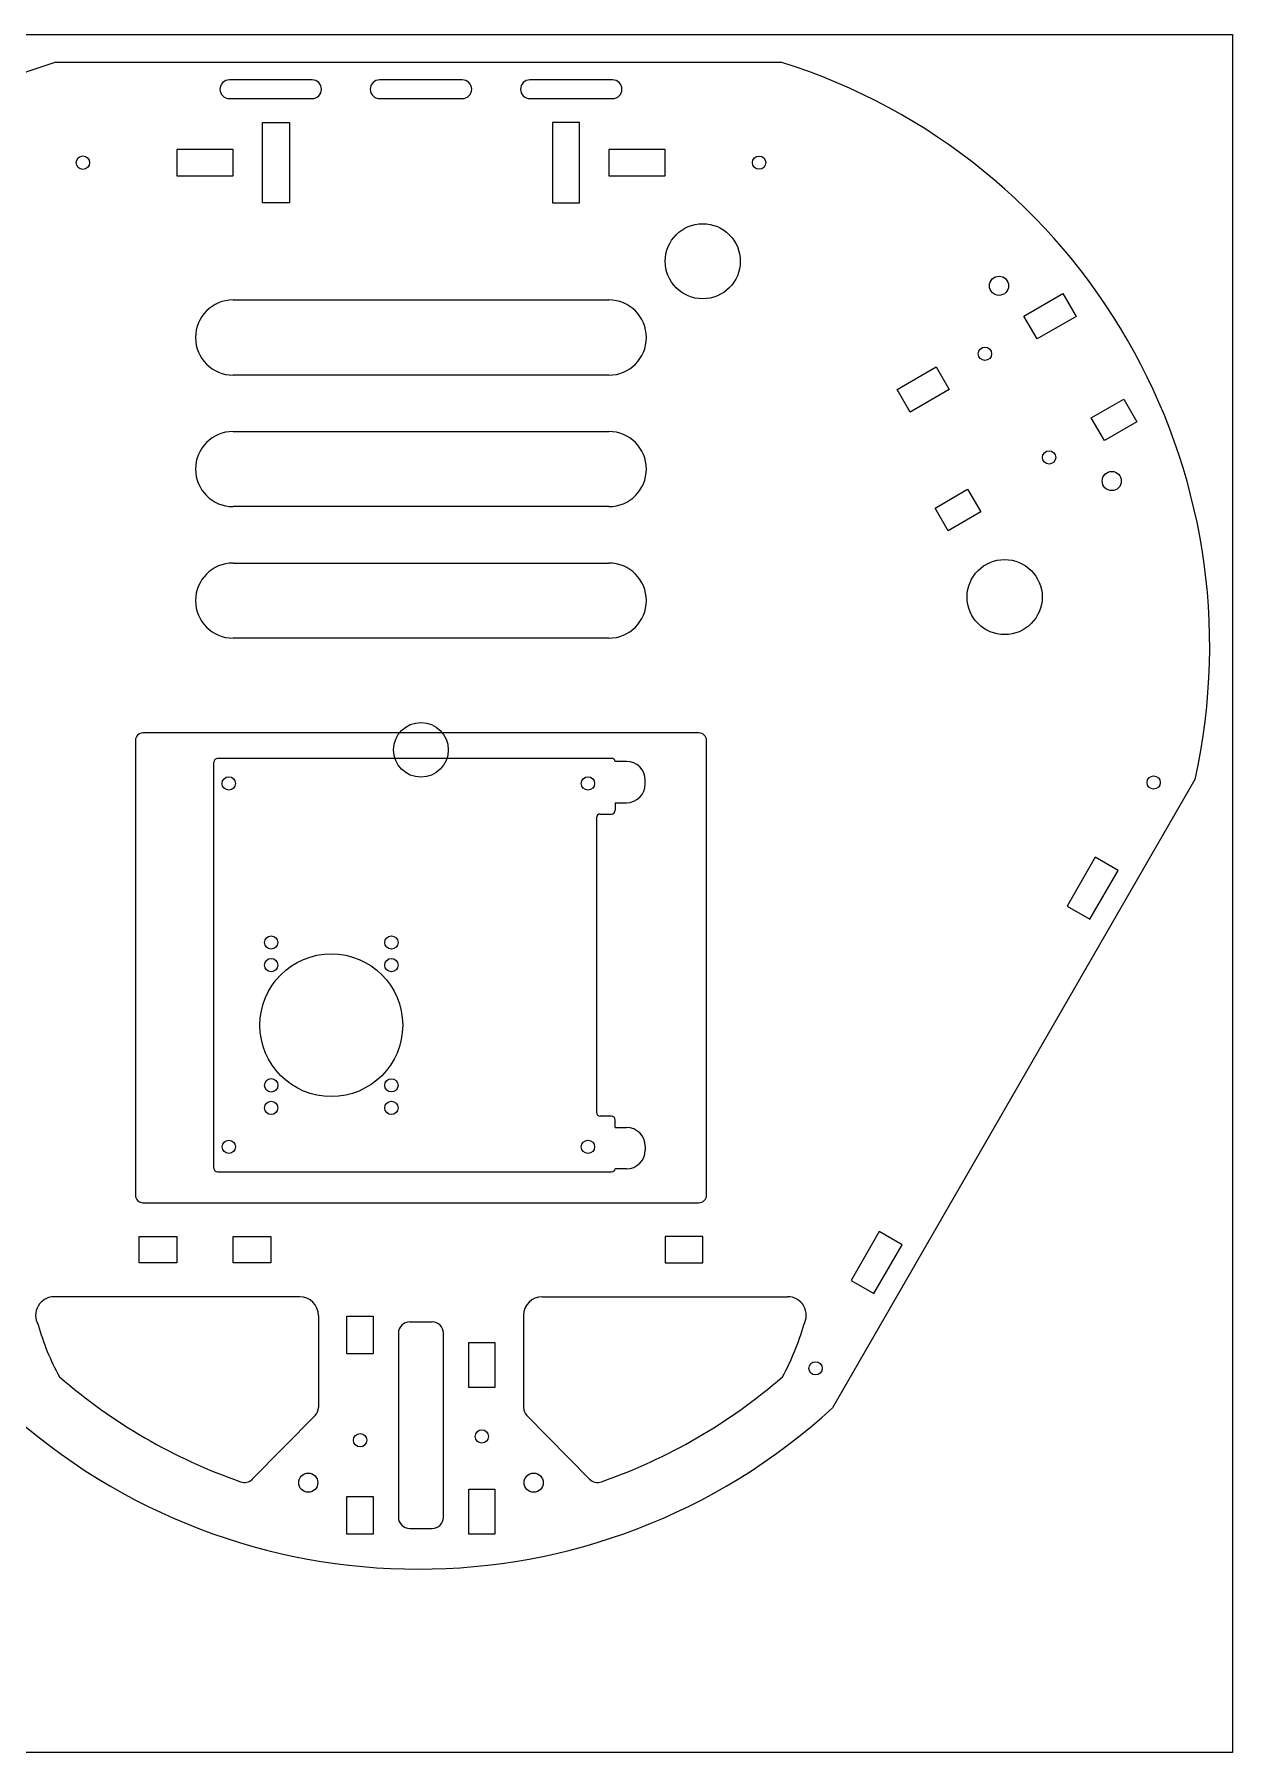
# Model space of a CAD drawing. Header units: inches. Extents: x 87 to 900, y 610 to 1067.
# Drawn here: x 580.7 to 899.7, y 610.1 to 1067.3 of the extents above; entities that cross this region are included whole.
import ezdxf

# ---------------------------------------------------------------- set-up
doc = ezdxf.new("R2010")
doc.units = ezdxf.units.IN
doc.header["$MEASUREMENT"] = 0
doc.linetypes.add('Continuous2', pattern=[0])
doc.layers.add('68351 TABLE', color=1, linetype='Continuous')

msp = doc.modelspace()

# ---------------------------------------------------------------- linework, layer by layer
at = {"color": 5, "linetype": 'Continuous2', "lineweight": -3, "true_color": 0x0000ff}
for p, q in [((633.66, 996.59), (733.66, 996.59)), ((733.66, 976.59), (633.66, 976.59)), ((633.66, 961.59), (733.66, 961.59)), ((733.66, 941.59), (633.66, 941.59)), ((633.66, 926.59), (733.66, 926.59)), ((733.66, 906.59), (633.66, 906.59)), ((651.37, 731.38), (586.09, 731.38)), ((715.95, 731.38), (781.22, 731.38)), ((656.37, 726.38), (656.37, 701.85)), ((680.66, 724.68), (686.66, 724.68)), ((710.95, 726.38), (710.95, 701.85)), ((677.66, 721.68), (677.66, 672.68)), ((689.66, 672.68), (689.66, 721.68)), ((655.5, 699.73), (638.77, 682.84)), ((711.82, 699.73), (728.55, 682.84)), ((680.66, 669.68), (686.66, 669.68))]:
    msp.add_line(p, q, dxfattribs=at)
for centre, radius, start, end in [((633.66, 986.59), 10, 90, 180), ((733.66, 986.59), 10, 360, 90), ((633.66, 986.59), 10, 180, 270), ((733.66, 986.59), 10, 270, 360), ((633.66, 951.59), 10, 90, 180), ((733.66, 951.59), 10, 360, 90), ((633.66, 951.59), 10, 180, 270), ((733.66, 951.59), 10, 270, 360), ((633.66, 916.59), 10, 90, 180), ((733.66, 916.59), 10, 360, 90), ((633.66, 916.59), 10, 180, 270), ((733.66, 916.59), 10, 270, 360), ((586.09, 726.38), 5, 90, 210), ((651.37, 726.38), 5, 360, 90), ((715.95, 726.38), 5, 90, 180), ((781.22, 726.38), 5, 330, 90), ((646.04, 742.05), 66.8, 195.7847, 208.6133), ((680.66, 721.68), 3, 90, 180), ((686.66, 721.68), 3, 0, 90), ((721.27, 742.05), 66.8, 331.3867, 344.2153), ((684.36, 821.88), 148, 229.0719, 250.7844), ((682.96, 821.88), 148, 289.2156, 310.9281), ((653.37, 701.85), 3, 315.2715, 0), ((713.95, 701.85), 3, 180, 224.7285), ((636.64, 684.95), 3, 250.7844, 315.2715), ((730.68, 684.95), 3, 224.7285, 289.2156), ((680.66, 672.68), 3, 180, 270), ((686.66, 672.68), 3, 270, 0)]:
    msp.add_arc(centre, radius, start, end, dxfattribs=at)
at = {"layer": '68351 TABLE', "color": 2, "linetype": 'Continuous2', "lineweight": -3, "true_color": 0xffff00}
for p, q in [((86.91, 1067.26), (899.71, 1067.26)), ((899.71, 1067.26), (899.71, 610.06)), ((899.71, 610.06), (86.91, 610.06))]:
    msp.add_line(p, q, dxfattribs=at)
at = {"layer": '68351 TABLE', "color": 1, "linetype": 'Continuous2', "lineweight": -3, "true_color": 0xff0000}
for p, q in [((586.45, 1059.88), (779.47, 1059.88)), ((628.51, 765.6), (628.51, 873.6)), ((734.37, 874.6), (629.51, 874.6)), ((738.35, 873.8), (735.35, 873.8)), ((743.35, 867.8), (743.35, 868.8)), ((889.69, 868.95), (793.19, 701.8)), ((731.35, 859.8), (734.35, 859.8)), ((735.35, 862.8), (738.35, 862.8)), ((735.35, 862.8), (735.35, 860.8)), ((730.35, 858.8), (730.35, 780.4)), ((734.35, 779.4), (731.35, 779.4)), ((735.35, 776.4), (735.35, 778.4)), ((735.35, 776.4), (738.35, 776.4)), ((743.35, 771.4), (743.35, 770.4)), ((629.51, 764.6), (734.37, 764.6)), ((738.35, 765.4), (735.35, 765.4))]:
    msp.add_line(p, q, dxfattribs=at)
at = {"layer": '68351 TABLE', "color": 5, "linetype": 'Continuous2', "lineweight": -3, "true_color": 0x0000ff}
for p, q in [((654.66, 1055.15), (632.66, 1055.15)), ((694.66, 1055.15), (672.66, 1055.15)), ((734.66, 1055.15), (712.66, 1055.15)), ((632.66, 1050.15), (654.66, 1050.15)), ((672.66, 1050.15), (694.66, 1050.15)), ((712.66, 1050.15), (734.66, 1050.15)), ((641.46, 1022.42), (641.46, 1043.82)), ((641.46, 1043.82), (648.66, 1043.82)), ((648.66, 1043.82), (648.66, 1022.42)), ((725.86, 1043.82), (718.66, 1043.82)), ((718.66, 1043.82), (718.66, 1022.42)), ((725.86, 1022.42), (725.86, 1043.82)), ((618.66, 1036.62), (618.66, 1029.62)), ((633.66, 1036.62), (618.66, 1036.62)), ((633.66, 1029.62), (633.66, 1036.62)), ((748.66, 1036.62), (733.66, 1036.62)), ((733.66, 1036.62), (733.66, 1029.62)), ((748.66, 1029.62), (748.66, 1036.62)), ((618.66, 1029.62), (633.66, 1029.62)), ((733.66, 1029.62), (748.66, 1029.62)), ((648.66, 1022.42), (641.46, 1022.42)), ((718.66, 1022.42), (725.86, 1022.42)), ((844.16, 992.29), (854.55, 998.29)), ((854.55, 998.29), (858.05, 992.22)), ((847.66, 986.22), (844.16, 992.29)), ((858.05, 992.22), (847.66, 986.22)), ((810.38, 972.79), (820.77, 978.79)), ((820.77, 978.79), (824.27, 972.72)), ((813.88, 966.72), (810.38, 972.79)), ((824.27, 972.72), (813.88, 966.72)), ((862.09, 965.23), (870.75, 970.23)), ((870.75, 970.23), (874.25, 964.17)), ((865.59, 959.17), (862.09, 965.23)), ((874.25, 964.17), (865.59, 959.17)), ((820.52, 941.23), (829.18, 946.23)), ((829.18, 946.23), (832.68, 940.17)), ((824.02, 935.17), (820.52, 941.23)), ((832.68, 940.17), (824.02, 935.17)), ((607.66, 879.38), (607.66, 758.38)), ((757.66, 881.38), (609.66, 881.38)), ((759.66, 758.38), (759.66, 879.38)), ((863.16, 848.3), (855.66, 835.31)), ((869.22, 844.8), (863.16, 848.3)), ((861.72, 831.81), (869.22, 844.8)), ((855.66, 835.31), (861.72, 831.81)), ((609.66, 756.38), (757.66, 756.38)), ((608.66, 747.38), (618.66, 747.38)), ((608.66, 740.38), (608.66, 747.38)), ((618.66, 747.38), (618.66, 740.38)), ((633.66, 747.38), (643.66, 747.38)), ((633.66, 740.38), (633.66, 747.38)), ((643.66, 747.38), (643.66, 740.38)), ((758.66, 747.38), (748.66, 747.38)), ((748.66, 747.38), (748.66, 740.38)), ((758.66, 740.38), (758.66, 747.38)), ((805.66, 748.7), (798.16, 735.71)), ((811.72, 745.2), (805.66, 748.7)), ((804.22, 732.21), (811.72, 745.2)), ((618.66, 740.38), (608.66, 740.38)), ((643.66, 740.38), (633.66, 740.38)), ((748.66, 740.38), (758.66, 740.38)), ((798.16, 735.71), (804.22, 732.21)), ((663.96, 726.18), (670.96, 726.18)), ((663.96, 716.18), (663.96, 726.18)), ((670.96, 726.18), (670.96, 716.18)), ((696.36, 719.18), (703.36, 719.18)), ((696.36, 707.18), (696.36, 719.18)), ((703.36, 719.18), (703.36, 707.18)), ((670.96, 716.18), (663.96, 716.18)), ((703.36, 707.18), (696.36, 707.18)), ((663.96, 678.18), (670.96, 678.18)), ((663.96, 668.18), (663.96, 678.18)), ((670.96, 678.18), (670.96, 668.18)), ((696.36, 680.18), (703.36, 680.18)), ((696.36, 668.18), (696.36, 680.18)), ((703.36, 680.18), (703.36, 668.18)), ((670.96, 668.18), (663.96, 668.18)), ((703.36, 668.18), (696.36, 668.18))]:
    msp.add_line(p, q, dxfattribs=at)
for centre, radius in [((593.66, 1033.12), 1.78), ((773.66, 1033.12), 1.77), ((758.66, 1006.88), 10), ((837.53, 1000.36), 2.55), ((833.78, 982.26), 1.78), ((850.85, 954.7), 1.77), ((867.53, 948.4), 2.55), ((839.02, 917.53), 10), ((632.51, 867.95), 1.78), ((728.11, 867.95), 1.78), ((878.69, 868.2), 1.77), ((643.79, 825.61), 1.77), ((675.79, 825.61), 1.77), ((659.79, 803.61), 19), ((643.79, 819.61), 1.77), ((675.79, 819.61), 1.77), ((643.79, 787.61), 1.78), ((675.79, 787.61), 1.77), ((643.79, 781.61), 1.77), ((675.79, 781.61), 1.77), ((632.51, 771.25), 1.77), ((728.11, 771.25), 1.77), ((788.69, 712.31), 1.77), ((667.46, 693.18), 1.78), ((699.86, 694.18), 1.78), ((653.66, 681.88), 2.55), ((713.66, 681.88), 2.55)]:
    msp.add_circle(centre, radius, dxfattribs=at)
at = {"layer": '68351 TABLE', "color": 2, "linetype": 'Continuous2', "lineweight": -3, "true_color": 0xffff00}
msp.add_circle((683.66, 876.88), 7.28, dxfattribs=at)
at = {"layer": '68351 TABLE', "color": 1, "linetype": 'Continuous2', "lineweight": -3, "true_color": 0xff0000}
for centre, radius, start, end in [((635.33, 904.38), 163, 107.4483, 192.5517), ((730.59, 904.38), 163, 347.4483, 72.5517), ((629.51, 873.6), 1, 90, 180), ((734.37, 873.6), 1, 11.537, 90), ((738.35, 868.8), 5, 0, 90), ((738.35, 867.8), 5, 270, 0), ((731.35, 858.8), 1, 90, 180), ((734.35, 860.8), 1, 270, 0), ((731.35, 780.4), 1, 180, 270), ((734.35, 778.4), 1, 360, 90), ((738.35, 771.4), 5, 0, 90), ((738.35, 770.4), 5, 270, 360), ((629.51, 765.6), 1, 180, 270), ((734.37, 765.6), 1, 270, 348.463), ((682.96, 821.88), 163, 227.4483, 312.5517)]:
    msp.add_arc(centre, radius, start, end, dxfattribs=at)
at = {"layer": '68351 TABLE', "color": 5, "linetype": 'Continuous2', "lineweight": -3, "true_color": 0x0000ff}
for centre, radius, start, end in [((632.66, 1052.65), 2.5, 90, 270), ((654.66, 1052.65), 2.5, 270, 90), ((672.66, 1052.65), 2.5, 90, 270), ((694.66, 1052.65), 2.5, 270, 90), ((712.66, 1052.65), 2.5, 90, 270), ((734.66, 1052.65), 2.5, 270, 90), ((609.66, 879.38), 2, 90, 180), ((757.66, 879.38), 2, 360, 90), ((609.66, 758.38), 2, 180, 270), ((757.66, 758.38), 2, 270, 360)]:
    msp.add_arc(centre, radius, start, end, dxfattribs=at)

doc.saveas('drawing.dxf')
